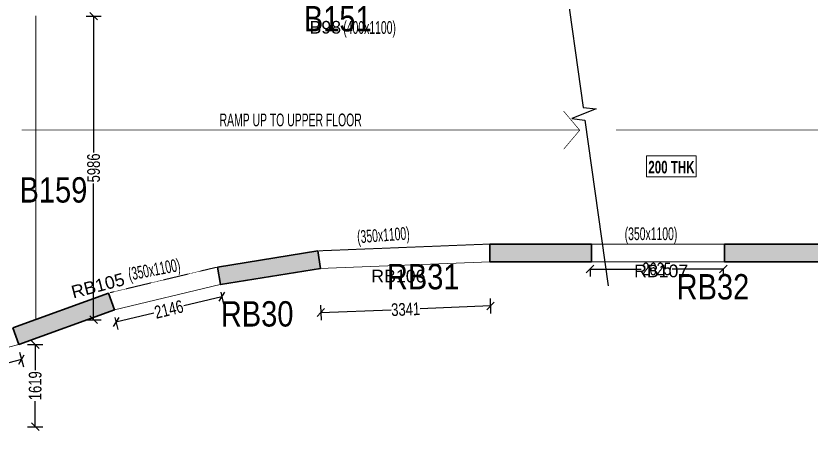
# Model space of a CAD drawing. Header units: millimetres. Extents: x 13 to 72195, y 3 to 63794.
# Drawn here: x 41681 to 57351, y 6263 to 14805 of the extents above; entities that cross this region are included whole.
import ezdxf
from ezdxf.enums import TextEntityAlignment as Align

# ---------------------------------------------------------------- set-up
doc = ezdxf.new("R2010")
doc.units = ezdxf.units.MM
doc.linetypes.add('HIDDEN', pattern=[0.375, 0.25, -0.125])
for name, color, linetype, lineweight in [('A-FLOR-IDEN', 11, 'Continuous', 9), ('S-BEAM', 7, 'Continuous', 18), ('S-BEAM-IDEN', 2, 'Continuous', 9), ('S-COL HATCH', 9, 'Continuous', 0), ('S-COLS', 5, 'Continuous', 35)]:
    doc.layers.add(name, color=color, linetype=linetype, lineweight=lineweight)
doc.layers.add('Abhinav working', color=6, linetype='Continuous')
doc.layers.add('Beam Nos', color=7, linetype='Continuous')
doc.styles.add('Dim.s & Anno.(Misc.)', font='ARIALN.TTF')
doc.styles.add('SC-BBS1', font='SansSerif')
doc.styles.add('SOBHA', font='swisscl.ttf')
doc.styles.add('Swis721 LtCn BT', font='swisscl.ttf', dxfattribs={"width": 0.9, "height": 233.355162})
doc.styles.add('Swis721 LtCn BT_B', font='', dxfattribs={"width": 0.9, "height": 246.918336})
doc.styles.get('Swis721 LtCn BT_B').set_extended_font_data('Swis721 LtCn BT', bold=True)
doc.dimstyles.new('S-100', dxfattribs={"dimscale": 100, "dimtxt": 2.5, "dimasz": 1.5, "dimexe": 1.5, "dimexo": 1.5, "dimgap": 0.1, "dimtad": 0, "dimdec": 0, "dimrnd": 0.0005, "dimzin": 0, "dimdsep": 46, "dimtxsty": 'SOBHA', "dimblk": 'OBLIQUE', "dimcen": 0.09, "dimclrd": 8, "dimclre": 8, "dimclrt": 6, "dimadec": 0, "dimazin": 0, "dimtfac": 1, "dimtdec": 0, "dimtofl": 0, "dimtmove": 0, "dimatfit": 3, "dimfxl": 1.5, "dimfxlon": 1, "dimtolj": 1, "dimtzin": 0, "dimlwd": -1, "dimlwe": -1, "dimarcsym": 0})

# ---------------------------------------------------------------- blocks, each defined once
blk = doc.blocks.new('*U10')
blk.add_lwpolyline([(-28.23, 0), (-1.25, 0), (-0.62, 2.5), (0.62, -2.5), (1.25, 0), (34.3, 0)])
blk = doc.blocks.new('A$Cb7cd9481')
at = {"layer": 'S-COL HATCH', "transparency": 33554687}
h = blk.add_hatch(color=256, dxfattribs=at)
h.dxf.hatch_style = 1
h.paths.add_polyline_path([(31255, -10224), (31255, -10574), (33255, -10574), (33255, -10224)])
h = blk.add_hatch(color=256, dxfattribs=at)
h.dxf.hatch_style = 1
h.paths.add_polyline_path([(35880, -10224), (35880, -10574), (37880, -10574), (37880, -10224)])
h = blk.add_hatch(color=256, dxfattribs=at)
h.dxf.hatch_style = 1
h.paths.add_polyline_path([(25886, -10678), (25942, -11024), (27916, -10706), (27860, -10360)])
h = blk.add_hatch(color=256, dxfattribs=at)
h.dxf.hatch_style = 1
h.paths.add_polyline_path([(23855, -11522), (23735, -11193), (21855, -11874), (21974, -12203)])
at = {"layer": 'S-COLS', "elevation": 0}
for points in [[(31255, -10224), (33255, -10224), (33255, -10574), (31255, -10574)], [(35880, -10224), (37880, -10224), (37880, -10574), (35880, -10574)]]:
    blk.add_lwpolyline(points, close=True, dxfattribs=at)
for points in [[(25886, -10678), (25942, -11024), (27916, -10706), (27860, -10360), (25886, -10678)], [(21855, -11874), (21974, -12203), (23855, -11522), (23735, -11193), (21855, -11874)]]:
    blk.add_lwpolyline(points, dxfattribs=at)
blk = doc.blocks.new('_OBLIQUE')
at = {"color": 0, "linetype": 'ByBlock'}
blk.add_line((-0.5, -0.5), (0.5, 0.5), dxfattribs=at)
blk = doc.blocks.new('*D243')
at = {"layer": 'Abhinav working', "color": 8, "transparency": 16777216}
for p, q in [((43063, 14800), (43363, 14800)), ((43213, 14800), (43213, 12113)), ((43213, 8814), (43213, 11500)), ((43063, 8814), (43363, 8814))]:
    blk.add_line(p, q, dxfattribs=at)
at = {"layer": 'Defpoints', "color": 0, "transparency": 16777216}
for p in [(42046, 14800), (43213, 14800), (42046, 8814, 0)]:
    blk.add_point(p, dxfattribs=at)
at = {"layer": 'Abhinav working', "color": 8, "transparency": 16777216, "xscale": 150, "yscale": 150, "zscale": 150}
for p, rotation in [((43213, 14800), 90), ((43213, 8814), 270)]:
    blk.add_blockref('_OBLIQUE', p, dxfattribs=dict(at, rotation=rotation))
at = {"layer": 'Abhinav working', "color": 6, "transparency": 16777216, "insert": (43213, 11807), "char_height": 250, "attachment_point": 5, "rotation": 90, "style": 'SOBHA'}
blk.add_mtext('\\A1;5986', dxfattribs=at)
blk = doc.blocks.new('*D276')
at = {"layer": 'Abhinav working', "color": 8, "transparency": 16777216}
for p, q in [((41911, 8322), (42211, 8322)), ((42061, 8322), (42061, 7816)), ((42061, 6703), (42061, 7208)), ((41911, 6703), (42211, 6703))]:
    blk.add_line(p, q, dxfattribs=at)
at = {"layer": 'Defpoints', "color": 0, "transparency": 16777216}
for p in [(41715, 8322, 0), (42061, 8322), (35488, 6703, 0)]:
    blk.add_point(p, dxfattribs=at)
at = {"layer": 'Abhinav working', "color": 8, "transparency": 16777216, "xscale": 150, "yscale": 150, "zscale": 150}
for p, rotation in [((42061, 8322), 90), ((42061, 6703), 270)]:
    blk.add_blockref('_OBLIQUE', p, dxfattribs=dict(at, rotation=rotation))
at = {"layer": 'Abhinav working', "color": 6, "transparency": 16777216, "insert": (42061, 7512), "char_height": 250, "attachment_point": 5, "rotation": 90, "style": 'SOBHA'}
blk.add_mtext('\\A1;1619', dxfattribs=at)
blk = doc.blocks.new('*D277')
at = {"layer": 'Abhinav working', "color": 8, "transparency": 16777216}
for p, q in [((41754, 8172), (41830, 7882)), ((41792, 8027), (38977, 7295)), ((35565, 6408), (38380, 7140)), ((35527, 6553), (35602, 6263))]:
    blk.add_line(p, q, dxfattribs=at)
at = {"layer": 'Defpoints', "color": 0, "transparency": 16777216}
for p in [(41715, 8322, 0), (35488, 6703, 0), (35565, 6408)]:
    blk.add_point(p, dxfattribs=at)
at = {"layer": 'Abhinav working', "color": 8, "transparency": 16777216, "xscale": 150, "yscale": 150, "zscale": 150}
for p, rotation in [((41792, 8027), 14.57455041133086), ((35565, 6408), 194.5745504113308)]:
    blk.add_blockref('_OBLIQUE', p, dxfattribs=dict(at, rotation=rotation))
at = {"layer": 'Abhinav working', "color": 6, "transparency": 16777216, "insert": (38678, 7217), "char_height": 250, "attachment_point": 5, "rotation": 14.5746, "style": 'SOBHA'}
blk.add_mtext('\\A1;6434', dxfattribs=at)
blk = doc.blocks.new('*D278')
at = {"layer": 'Abhinav working', "color": 8, "transparency": 16777216}
for p, q in [((45739, 9267), (44993, 9089)), ((45718, 9355), (45774, 9121)), ((43652, 8769), (44397, 8947)), ((43631, 8857), (43687, 8623))]:
    blk.add_line(p, q, dxfattribs=at)
at = {"layer": 'Defpoints', "color": 0, "transparency": 16777216}
for p in [(45683, 9501, 0), (45739, 9267), (43596, 9003, 0)]:
    blk.add_point(p, dxfattribs=at)
at = {"layer": 'Abhinav working', "color": 8, "transparency": 16777216, "xscale": 150, "yscale": 150, "zscale": 150}
for p, rotation in [((45739, 9267), 13.43159642879455), ((43652, 8769), 193.4315964287945)]:
    blk.add_blockref('_OBLIQUE', p, dxfattribs=dict(at, rotation=rotation))
at = {"layer": 'Abhinav working', "color": 6, "transparency": 16777216, "insert": (44695, 9018), "char_height": 250, "attachment_point": 5, "rotation": 13.4316, "style": 'SOBHA'}
blk.add_mtext('\\A1;2146', dxfattribs=at)
blk = doc.blocks.new('*D279')
at = {"layer": 'Abhinav working', "color": 8, "transparency": 16777216}
for p, q in [((47686, 9104), (47697, 8804)), ((51024, 9235), (51036, 8935)), ((47692, 8954), (49077, 9008)), ((51030, 9085), (49645, 9031))]:
    blk.add_line(p, q, dxfattribs=at)
at = {"layer": 'Defpoints', "color": 0, "transparency": 16777216}
for p in [(50996, 9951, 0), (47657, 9819, 0), (51030, 9085)]:
    blk.add_point(p, dxfattribs=at)
at = {"layer": 'Abhinav working', "color": 8, "transparency": 16777216, "xscale": 150, "yscale": 150, "zscale": 150}
for p, rotation in [((51030, 9085), 2.256811245983053), ((47692, 8954), 182.256811245983)]:
    blk.add_blockref('_OBLIQUE', p, dxfattribs=dict(at, rotation=rotation))
at = {"layer": 'Abhinav working', "color": 6, "transparency": 16777216, "insert": (49361, 9019), "char_height": 250, "attachment_point": 5, "rotation": 2.2568, "style": 'SOBHA'}
blk.add_mtext('\\A1;3341', dxfattribs=at)
blk = doc.blocks.new('*D280')
at = {"layer": 'Abhinav working', "color": 8, "transparency": 16777216}
for p, q in [((52996, 9813), (52996, 9663)), ((52996, 9813), (54002, 9813)), ((55621, 9813), (54615, 9813)), ((55621, 9813), (55621, 9663))]:
    blk.add_line(p, q, dxfattribs=at)
at = {"layer": 'Defpoints', "color": 0, "transparency": 16777216}
for p in [(52996, 9951, 0), (55621, 9951, 0), (55621, 9813)]:
    blk.add_point(p, dxfattribs=at)
at = {"layer": 'Abhinav working', "color": 8, "transparency": 16777216, "xscale": 150, "yscale": 150, "zscale": 150, "rotation": 180}
blk.add_blockref('_OBLIQUE', (52996, 9813), dxfattribs=at)
at = {"layer": 'Abhinav working', "color": 8, "transparency": 16777216, "xscale": 150, "yscale": 150, "zscale": 150}
blk.add_blockref('_OBLIQUE', (55621, 9813), dxfattribs=at)
at = {"layer": 'Abhinav working', "color": 6, "transparency": 16777216, "insert": (54308, 9813), "char_height": 250, "attachment_point": 5, "style": 'SOBHA'}
blk.add_mtext('\\A1;2625', dxfattribs=at)

msp = doc.modelspace()

# ---------------------------------------------------------------- linework, layer by layer
at = {"layer": 'A-FLOR-IDEN', "color": 8, "elevation": 0, "flags": 128}
msp.add_lwpolyline([(55087.6, 12042.5), (55087.6, 11630.7), (54110.1, 11630.7), (54110.1, 12042.5)], close=True, dxfattribs=at)
at = {"layer": 'S-BEAM', "linetype": 'HIDDEN'}
for p, q in [((42071.7, 14805), (42071.7, 8818.9)), ((47648.7, 10172.2, 0), (51015.1, 10306, 0)), ((53022, 10306.2, 0), (55647.1, 10306.2, 0)), ((43540.5, 9348.4, 0), (45627.6, 9846.9, 0)), ((42071.7, 8446.7), (42071.7, 8442.1))]:
    msp.add_line(p, q, dxfattribs=at)
at = {"layer": 'S-BEAM'}
for p, q in [((47662.6, 9822.5, 0), (51029, 9956.3, 0)), ((53022, 9956.2, 0), (55647.1, 9956.2, 0)), ((43621.8, 9008, 0), (45708.9, 9506.5, 0)), ((35514, 6707.9, 0), (41741.3, 8327, 0))]:
    msp.add_line(p, q, dxfattribs=at)
at = {"layer": 'S-BEAM', "const_width": 12.5, "elevation": 0}
for points in [[(52474.5, 12175.7), (52790.9, 12550.7), (52474.5, 12925.7)], [(41797, 12555), (52789.5, 12555)], [(53506.7, 12555), (64499.2, 12555)]]:
    msp.add_lwpolyline(points, dxfattribs=at)

# ---------------------------------------------------------------- block references
at = {"xscale": 100, "yscale": 100, "zscale": 100, "rotation": 277.960533334072}
msp.add_blockref('*U10', (52874.9, 12875.9, 0), dxfattribs=at)
at = {"layer": 'S-BEAM'}
msp.add_blockref('A$Cb7cd9481', (19767.3, 20530.2), dxfattribs=at)

# ---------------------------------------------------------------- texts
at = {"layer": 'A-FLOR-IDEN', "color": 1, "insert": (54598.8, 11946.5), "char_height": 246.92, "width": 1155, "attachment_point": 2, "line_spacing_factor": 0.964267, "style": 'Swis721 LtCn BT_B'}
msp.add_mtext('200 THK', dxfattribs=at)
at = {"layer": 'Abhinav working', "char_height": 500, "attachment_point": 1, "style": 'Dim.s & Anno.(Misc.)'}
for s, insert in [('B151', (47353.6, 14999.9)), ('B159', (41751, 11624.1)), ('RB31', (48990.1, 9913.4)), ('RB32', (54699.8, 9713.2)), ('RB30', (45717.9, 9179.4))]:
    msp.add_mtext_dynamic_manual_height_columns(s, width=21149.247, gutter_width=5423.5, heights=[0], dxfattribs=dict(at, insert=insert))
at = {"layer": 'Beam Nos', "color": 3, "style": 'SC-BBS1'}
msp.add_text('B98', height=250, dxfattribs=at).set_placement((47776.8, 14380.8, 0), align=Align.BOTTOM_CENTER)
at = {"layer": 'Beam Nos', "style": 'SC-BBS1'}
for s, p in [('RB107', (54395.7, 9576.3, 0)), ('RB106', (49217.7, 9474.3, 0))]:
    msp.add_text(s, height=250, dxfattribs=at).set_placement(p, align=Align.BOTTOM_CENTER)
msp.add_text('RB105', height=250, rotation=14.57455, dxfattribs=at).set_placement((43346.6, 9293.9, 0), align=Align.BOTTOM_CENTER)
at = {"layer": 'S-BEAM-IDEN', "style": 'Swis721 LtCn BT', "width": 0.8}
for s, rotation, p in [('(400x1100)', 360, (48132, 14451.1)), ('(350x1100)', 4.13755, (48413.2, 10322.1, 0)), ('(350x1100)', 10.78837, (43919.6, 9585.4))]:
    msp.add_text(s, height=250, rotation=rotation, dxfattribs=at).set_placement(p)
for s, p in [('RAMP UP TO UPPER FLOOR', (45694.3, 12628.6)), ('(350x1100)', (53677.3, 10384.7, 0))]:
    msp.add_text(s, height=250, dxfattribs=at).set_placement(p)

# ---------------------------------------------------------------- dimensions: what is measured, and where the dimension line sits
at = {"layer": 'Abhinav working'}
for base, p1, p2, picture, middle in [((43212.8, 14799.7), (42045.6, 8813.7, 0), (42045.6, 14799.7), '*D243', (43212.8, 11806.7)), ((42060.8, 8321.8), (35487.9, 6702.6, 0), (41715.2, 8321.8, 0), '*D276', (42060.8, 7512.2))]:
    dim = msp.add_linear_dim(base=base, p1=p1, p2=p2, angle=90, dimstyle='S-100', dxfattribs=at)
    dim.commit()
    dim.dimension.update_dxf_attribs({"geometry": picture, "text_midpoint": middle})
for p1, p2, distance, picture, middle in [((47657.4, 9819.3, 0), (50996, 9950.9, 0), -866.4, '*D279', (49360.8, 9019.4)), ((52996, 9950.9, 0), (55621, 9950.9, 0), -137.6, '*D280', (54308.5, 9813.3)), ((43595.8, 9002.8, 0), (45682.9, 9501.2, 0), -240.8, '*D278', (44695.3, 9017.7)), ((41715.2, 8321.8, 0), (35487.9, 6702.6, 0), 304.7, '*D277', (38678.2, 7217.3))]:
    dim = msp.add_aligned_dim(p1=p1, p2=p2, distance=distance, dimstyle='S-100', dxfattribs=at)
    dim.commit()
    dim.dimension.update_dxf_attribs({"geometry": picture, "text_midpoint": middle})

doc.saveas('drawing.dxf')
